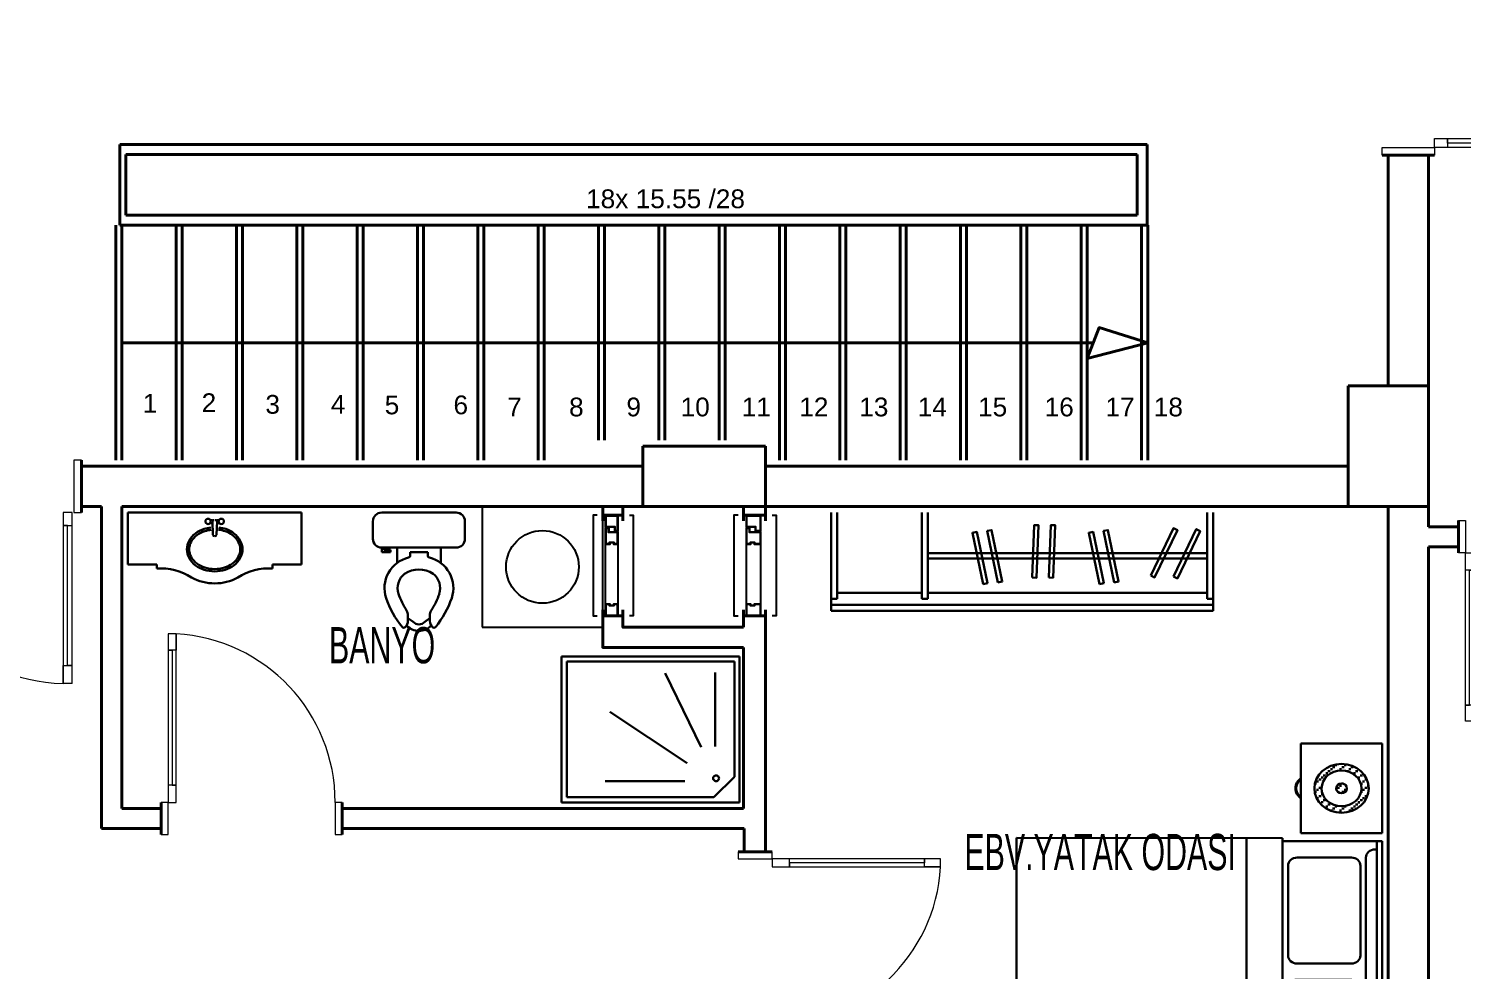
# Model space of a CAD drawing. Header units: millimetres. Extents: x 47 to 2260, y 29 to 1824.
# Drawn here: x 891 to 1604, y 513 to 981 of the extents above; entities that cross this region are included whole.
import ezdxf

# ---------------------------------------------------------------- set-up
doc = ezdxf.new("R2010")
doc.units = ezdxf.units.MM
doc.layers.add('14_ISLAK_MEKAN_TEFRİŞ', color=134, linetype='Continuous')
for name, color, linetype, lineweight in [('duvar_40', 45, 'Continuous', 40), ('PENC_25', 74, 'Continuous', 25), ('TEF', 145, 'Continuous', 30), ('yazı', 253, 'Continuous', 20)]:
    doc.layers.add(name, color=color, linetype=linetype, lineweight=lineweight)
doc.styles.add('ARIAL', font='Arial')
doc.styles.add('Kapı-pencere', font='Arial')

# ---------------------------------------------------------------- blocks, each defined once
blk = doc.blocks.new('6')
at = {"layer": 'duvar_40', "linetype": 'ByBlock'}
for p, q in [((1586.745862, 1018.225115), (1586.745862, 1020.378982)), ((1563.729858, 918.225115), (1589.729876, 918.225115)), ((1563.729858, 918.225115), (1589.729876, 918.225115)), ((1586.729924, 918.225115), (1586.729924, 913.644226))]:
    blk.add_line(p, q, dxfattribs=at)
at = {"layer": 'PENC_25', "lineweight": 20}
for p, q in [((1589.74588, 1018.225115), (1563.729858, 1018.225115)), ((1563.745862, 1014.366695), (1563.745862, 1018.225115)), ((1589.74588, 1014.366695), (1563.745862, 1014.366695)), ((1589.74588, 1018.225115), (1589.74588, 1014.366695)), ((1563.729858, 922.083536), (1589.729876, 922.083536)), ((1563.729858, 918.225115), (1563.729858, 922.083536)), ((1563.729858, 922.083536), (1589.729876, 922.083536)), ((1563.729858, 918.225115), (1563.729858, 922.083536)), ((1589.729876, 922.083536), (1589.729876, 918.225115)), ((1589.729876, 922.083536), (1589.729876, 918.225115)), ((1589.729876, 918.225115), (1563.729858, 918.225115)), ((1589.729876, 918.225115), (1563.729858, 918.225115))]:
    blk.add_line(p, q, dxfattribs=at)
at = {"layer": 'PENC_25', "lineweight": 20, "flags": 128}
for points in [[(1674.644199, 922.083536), (1589.729876, 922.083536), (1589.729876, 926.52798), (1674.644199, 926.52798), (1665.674825, 926.52798), (1665.674825, 922.083536), (1665.674825, 924.305758), (1596.200817, 924.305758), (1596.200817, 926.52798), (1596.200817, 922.083536)], [(1674.644199, 922.083536), (1674.644199, 926.52798)]]:
    blk.add_lwpolyline(points, dxfattribs=at)
at = {"layer": 'PENC_25', "lineweight": 20}
blk.add_arc((1584.156239, 924.014602), 90.522859, 1.591029, 86.480123, dxfattribs=at)
at = {"layer": 'TEF'}
blk.add_line((1586.745862, 1020.378982), (1586.993088, 1019.945845), dxfattribs=at)
blk = doc.blocks.new('8')
at = {"layer": 'duvar_40', "linetype": 'ByBlock'}
for p, q in [((1601.646317, 736.644226), (1601.646317, 720.644226)), ((1691.646317, 736.644226), (1691.646317, 720.644226)), ((1601.646313, 723.644399), (1601.646313, 733.644399)), ((1691.646313, 733.599815), (1691.646313, 723.599815)), ((1691.657835, 733.599059), (1691.646317, 733.599059)), ((1691.646317, 733.599059), (1691.657835, 733.599059))]:
    blk.add_line(p, q, dxfattribs=at)
at = {"layer": 'PENC_25', "lineweight": 20}
for p, q in [((1601.646317, 720.644226), (1601.646317, 736.644277)), ((1601.646317, 736.644226), (1605.118896, 736.644226)), ((1605.118896, 736.644226), (1605.118896, 720.644226)), ((1688.173739, 720.644226), (1688.173739, 736.644226)), ((1688.173739, 736.644226), (1691.646317, 736.644226)), ((1691.646317, 736.644277), (1691.646317, 720.644226)), ((1605.118896, 720.644226), (1601.646317, 720.644226)), ((1691.646317, 720.644226), (1688.173739, 720.644226)), ((1609.118896, 636.920821), (1605.118896, 636.920821))]:
    blk.add_line(p, q, dxfattribs=at)
at = {"layer": 'PENC_25', "lineweight": 20, "flags": 128}
blk.add_lwpolyline([(1605.118896, 636.920821), (1605.118896, 720.644226), (1609.118896, 720.644226), (1609.118896, 636.920821), (1609.118896, 644.993256), (1605.118896, 644.993256), (1607.118896, 644.993256), (1607.118896, 712.082323), (1609.118896, 712.082323), (1605.118896, 712.082323)], dxfattribs=at)
at = {"layer": 'PENC_25', "lineweight": 20}
blk.add_arc((1604.3309, 720.626836), 83.84284, 273.273759, 0.011884, dxfattribs=at)
blk = doc.blocks.new('34')
at = {"layer": 'duvar_40', "linetype": 'ByBlock'}
for p, q in [((956.689176, 593.644111), (956.689176, 583.644111)), ((956.68918, 580.644284), (956.68918, 596.644284)), ((1046.689176, 583.688695), (1046.689176, 593.688695)), ((1046.68918, 580.644284), (1046.68918, 596.644284)), ((1046.700698, 583.689451), (1046.68918, 583.689451)), ((1046.68918, 583.689451), (1046.700698, 583.689451))]:
    blk.add_line(p, q, dxfattribs=at)
at = {"layer": 'PENC_25', "lineweight": 20}
for p, q in [((964.161759, 680.36769), (960.161759, 680.36769)), ((960.161759, 596.644284), (956.68918, 596.644284)), ((956.68918, 596.644284), (956.68918, 580.644233)), ((960.161759, 580.644284), (960.161759, 596.644284)), ((1046.68918, 596.644284), (1043.216602, 596.644284)), ((1043.216602, 596.644284), (1043.216602, 580.644284)), ((1046.68918, 580.644233), (1046.68918, 596.644284)), ((956.68918, 580.644284), (960.161759, 580.644284)), ((1043.216602, 580.644284), (1046.68918, 580.644284))]:
    blk.add_line(p, q, dxfattribs=at)
at = {"layer": 'PENC_25', "lineweight": 20, "flags": 128}
blk.add_lwpolyline([(960.161759, 680.36769), (960.161759, 596.644284), (964.161759, 596.644284), (964.161759, 680.36769), (964.161759, 672.295254), (960.161759, 672.295254), (962.161759, 672.295254), (962.161759, 605.206187), (964.161759, 605.206187), (960.161759, 605.206187)], dxfattribs=at)
at = {"layer": 'PENC_25', "lineweight": 20}
blk.add_arc((959.373763, 596.661675), 83.84284, 359.988116, 86.726241, dxfattribs=at)
blk = doc.blocks.new('35')
at = {"layer": 'duvar_40', "linetype": 'ByBlock'}
for p, q in [((817.111125, 743.644226), (817.111125, 773.644226)), ((817.111125, 763.644226), (817.111125, 763.644226)), ((917.111125, 766.644244), (917.111125, 740.644226)), ((917.111125, 766.644244), (917.111125, 740.644226)), ((817.111125, 743.62824), (814.957259, 743.62824)), ((817.111125, 743.644226), (817.111125, 743.644226))]:
    blk.add_line(p, q, dxfattribs=at)
at = {"layer": 'PENC_25', "lineweight": 20}
for p, q in [((817.111125, 740.628222), (817.111125, 766.644244)), ((820.969546, 766.62824), (817.111125, 766.62824)), ((820.969546, 740.628222), (820.969546, 766.62824)), ((913.252705, 766.644244), (913.252705, 740.644226)), ((917.111125, 766.644244), (913.252705, 766.644244)), ((913.252705, 766.644244), (913.252705, 740.644226)), ((917.111125, 766.644244), (913.252705, 766.644244)), ((917.111125, 740.644226), (917.111125, 766.644244)), ((917.111125, 740.644226), (917.111125, 766.644244)), ((817.111125, 740.628222), (820.969546, 740.628222)), ((913.252705, 740.644226), (917.111125, 740.644226)), ((913.252705, 740.644226), (917.111125, 740.644226))]:
    blk.add_line(p, q, dxfattribs=at)
at = {"layer": 'PENC_25', "lineweight": 20, "flags": 128}
for points in [[(912.394267, 655.713899), (912.394267, 740.628222), (907.949822, 740.628222), (907.949822, 655.713899), (907.949822, 664.683272), (912.394267, 664.683272), (910.172044, 664.683272), (910.172044, 734.157281), (907.949822, 734.157281), (912.394267, 734.157281)], [(912.394267, 655.713899), (907.949822, 655.713899)]]:
    blk.add_lwpolyline(points, dxfattribs=at)
at = {"layer": 'PENC_25', "lineweight": 20}
blk.add_arc((910.4632, 746.201859), 90.522859, 183.519877, 268.408971, dxfattribs=at)
at = {"layer": 'TEF'}
blk.add_line((814.957259, 743.62824), (815.390395, 743.381014), dxfattribs=at)
blk = doc.blocks.new('36')
at = {"layer": 'duvar_40', "linetype": 'ByBlock'}
for p, q in [((1176.46157, 739.374268), (1176.46157, 739.374268)), ((1186.231188, 689.510146), (1186.226424, 689.374268))]:
    blk.add_line(p, q, dxfattribs=at)
at = {"layer": 'duvar_40', "linetype": 'ByBlock', "flags": 128}
for points in [[(1186.19727, 739.374268), (1176.19727, 739.374268)], [(1186.226424, 689.374268), (1176.19727, 689.374268)]]:
    blk.add_lwpolyline(points, dxfattribs=at)
at = {"layer": 'PENC_25'}
for p, q in [((1177.668051, 695.349491), (1177.668051, 724.835269)), ((1183.668055, 724.835269), (1183.668055, 695.349491))]:
    blk.add_line(p, q, dxfattribs=at)
at = {"layer": 'PENC_25', "flags": 128}
for points in [[(1173.45957, 739.374268), (1171.45957, 739.374268), (1171.45957, 689.374268), (1173.45957, 689.374268)], [(1189.45957, 739.374268), (1191.376536, 739.374268), (1191.376536, 689.374268), (1189.45957, 689.374268)]]:
    blk.add_lwpolyline(points, dxfattribs=at)
for points in [[(1177.668051, 739.374268), (1183.668055, 739.374268)], [(1183.668055, 739.374268), (1183.668055, 731.349485), (1182.168053, 731.349485), (1182.168053, 733.349486), (1177.668051, 733.349486), (1177.668051, 739.374268), (1180.668053, 739.374268)], [(1183.468055, 738.949488), (1183.468055, 731.549485), (1182.368053, 731.549485), (1182.368053, 733.549486), (1177.868051, 733.549486), (1177.868051, 738.949488), (1179.468053, 738.949488), (1181.868053, 738.949488)], [(1177.668051, 724.835269), (1177.668051, 733.049486), (1179.168053, 733.049486), (1179.168053, 731.049485), (1183.668055, 731.049485), (1183.668055, 724.835269), (1181.668053, 724.835269), (1181.668053, 725.535269), (1179.668053, 725.535269), (1179.668053, 724.835269)], [(1177.868051, 725.035269), (1177.868051, 732.849486), (1178.968053, 732.849486), (1178.968053, 730.849485), (1183.468055, 730.849485), (1183.468055, 725.035269), (1181.868053, 725.035269), (1181.868053, 725.735269), (1179.468053, 725.735269), (1179.468053, 725.035269)], [(1183.668055, 695.349491), (1183.668055, 689.374268), (1177.668051, 689.374268), (1177.668051, 695.349491), (1179.668053, 695.349491), (1179.668053, 694.649491), (1181.668053, 694.649491), (1181.668053, 695.349491)], [(1183.468055, 695.149491), (1183.468055, 689.549488), (1177.868051, 689.549488), (1177.868051, 695.149491), (1179.468053, 695.149491), (1179.468053, 694.449491), (1181.868053, 694.449491), (1181.868053, 695.149491)], [(1177.668051, 689.374268), (1183.668055, 689.374268), (1183.668055, 689.374268)]]:
    blk.add_lwpolyline(points, close=True, dxfattribs=at)
blk = doc.blocks.new('37')
at = {"layer": 'duvar_40', "linetype": 'ByBlock'}
for p, q in [((1246.46157, 739.374268), (1246.46157, 739.374268)), ((1257.211664, 689.510146), (1257.206901, 689.374268))]:
    blk.add_line(p, q, dxfattribs=at)
at = {"layer": 'duvar_40', "linetype": 'ByBlock', "flags": 128}
for points in [[(1257.177746, 739.374268), (1246.19727, 739.374268)], [(1257.206901, 689.374268), (1246.19727, 689.374268)]]:
    blk.add_lwpolyline(points, dxfattribs=at)
at = {"layer": 'PENC_25'}
for p, q in [((1247.668051, 695.349491), (1247.668051, 724.835269)), ((1254.648531, 724.835269), (1254.648531, 695.349491))]:
    blk.add_line(p, q, dxfattribs=at)
at = {"layer": 'PENC_25', "flags": 128}
for points in [[(1243.45957, 739.374268), (1241.45957, 739.374268), (1241.45957, 689.374268), (1243.45957, 689.374268)], [(1260.440046, 739.374268), (1262.357013, 739.374268), (1262.357013, 689.374268), (1260.440046, 689.374268)]]:
    blk.add_lwpolyline(points, dxfattribs=at)
for points in [[(1247.668051, 739.374268), (1254.648531, 739.374268)], [(1254.648531, 739.374268), (1254.648531, 731.349485), (1252.168053, 731.349485), (1252.168053, 733.349486), (1247.668051, 733.349486), (1247.668051, 739.374268), (1250.668053, 739.374268)], [(1254.448531, 738.949488), (1254.448531, 731.549485), (1252.368053, 731.549485), (1252.368053, 733.549486), (1247.868051, 733.549486), (1247.868051, 738.949488), (1249.468053, 738.949488), (1251.868053, 738.949488)], [(1247.668051, 724.835269), (1247.668051, 733.049486), (1249.168053, 733.049486), (1249.168053, 731.049485), (1254.648531, 731.049485), (1254.648531, 724.835269), (1251.668053, 724.835269), (1251.668053, 725.535269), (1249.668053, 725.535269), (1249.668053, 724.835269)], [(1247.868051, 725.035269), (1247.868051, 732.849486), (1248.968053, 732.849486), (1248.968053, 730.849485), (1254.448531, 730.849485), (1254.448531, 725.035269), (1251.868053, 725.035269), (1251.868053, 725.735269), (1249.468053, 725.735269), (1249.468053, 725.035269)], [(1254.648531, 695.349491), (1254.648531, 689.374268), (1247.668051, 689.374268), (1247.668051, 695.349491), (1249.668053, 695.349491), (1249.668053, 694.649491), (1251.668053, 694.649491), (1251.668053, 695.349491)], [(1254.448531, 695.149491), (1254.448531, 689.549488), (1247.868051, 689.549488), (1247.868051, 695.149491), (1249.468053, 695.149491), (1249.468053, 694.449491), (1251.868053, 694.449491), (1251.868053, 695.149491)], [(1247.668051, 689.374268), (1254.648531, 689.374268), (1254.648531, 689.374268)]]:
    blk.add_lwpolyline(points, close=True, dxfattribs=at)
blk = doc.blocks.new('38')
at = {"layer": 'duvar_40', "linetype": 'ByBlock'}
for p, q in [((1243.460744, 572.067023), (1260.44122, 572.067023)), ((1257.441048, 572.067028), (1246.460571, 572.067028)), ((1243.460744, 482.067023), (1260.44122, 482.067023)), ((1246.505155, 482.067028), (1257.485632, 482.067028)), ((1246.505911, 482.055505), (1246.505911, 482.067023)), ((1246.505911, 482.067023), (1246.505911, 482.055505))]:
    blk.add_line(p, q, dxfattribs=at)
at = {"layer": 'PENC_25', "lineweight": 20}
for p, q in [((1260.44122, 572.067023), (1243.460693, 572.067023)), ((1243.460744, 572.067023), (1243.460744, 568.594445)), ((1260.44122, 568.594445), (1260.44122, 572.067023)), ((1243.460744, 568.594445), (1260.44122, 568.594445)), ((1344.184149, 564.594445), (1344.184149, 568.594445)), ((1260.44122, 485.539602), (1243.460744, 485.539602)), ((1243.460744, 485.539602), (1243.460744, 482.067023)), ((1260.44122, 482.067023), (1260.44122, 485.539602)), ((1243.460693, 482.067023), (1260.44122, 482.067023))]:
    blk.add_line(p, q, dxfattribs=at)
at = {"layer": 'PENC_25', "lineweight": 20, "flags": 128}
blk.add_lwpolyline([(1344.184149, 568.594445), (1260.44122, 568.594445), (1260.44122, 564.594445), (1344.184149, 564.594445), (1336.111714, 564.594445), (1336.111714, 568.594445), (1336.111714, 566.594445), (1269.003123, 566.594445), (1269.003123, 564.594445), (1269.003123, 568.594445)], dxfattribs=at)
at = {"layer": 'PENC_25', "lineweight": 20}
blk.add_arc((1260.461276, 569.400291), 83.860692, 269.986297, 356.714722, dxfattribs=at)
blk = doc.blocks.new('cc7')
at = {"layer": '14_ISLAK_MEKAN_TEFRİŞ'}
for p, q in [((709.543838, -368.612928), (649.543838, -368.612928)), ((649.543838, -368.612928), (649.543838, -428.612928)), ((709.543838, -428.612928), (709.543838, -368.612928)), ((649.543838, -428.612928), (709.543838, -428.612928))]:
    blk.add_line(p, q, dxfattribs=at)
blk.add_circle((679.543838, -398.612928), 18.080866, dxfattribs=at)
blk = doc.blocks.new('EWG')
at = {"layer": 'TEF'}
for p, q in [((345150.967991, -115558.588575), (345239.400884, -115558.588575)), ((345150.967991, -115631.108883), (345150.967991, -115558.588575)), ((345236.848904, -115561.140554), (345153.519971, -115561.140554)), ((345153.519971, -115628.556904), (345153.519971, -115561.140554)), ((345236.848904, -115618.348985), (345236.848904, -115561.140554)), ((345239.400884, -115631.108883), (345239.400884, -115558.588575)), ((345220.26764, -115603.693209), (345202.374885, -115566.981238)), ((345227.24692, -115603.386867), (345227.24692, -115566.64907)), ((345213.326266, -115611.711432), (345174.892163, -115586.131621)), ((345226.640985, -115628.556904), (345236.848904, -115618.348985)), ((345212.132123, -115620.557703), (345172.5292, -115620.595262)), ((345153.519971, -115628.556904), (345226.640985, -115628.556904))]:
    blk.add_line(p, q, dxfattribs=at)
at = {"layer": 'TEF', "linetype": 'ByBlock', "flags": 128}
blk.add_lwpolyline([(345239.400884, -115631.108883), (345150.967991, -115631.108883)], dxfattribs=at)
at = {"layer": 'TEF'}
for start_param, end_param in [(5.4977871438, 8.6393797974), (2.3561944902, 5.4977871438)]:
    blk.add_ellipse((345227.749495, -115619.130867), major_axis=(1.015044, 1.015044), ratio=1, start_param=start_param, end_param=end_param, dxfattribs=at)
blk = doc.blocks.new('çkjngnşdglklşdf')
at = {"layer": 'TEF'}
for p, q in [((58786.602195, 10215.567112), (58786.602195, 10193.34489)), ((58786.602195, 10215.567112), (58826.602195, 10215.567112)), ((58826.602195, 10215.567112), (58826.602195, 10082.233779)), ((58783.581508, 10193.34489), (58786.602195, 10193.34489)), ((58783.581508, 10193.34489), (58786.602195, 10193.34489)), ((58818.271886, 10150.864855), (58818.271886, 10152.107326)), ((58818.271886, 10150.864855), (58818.271886, 10152.107326)), ((58820.479696, 10150.598611), (58820.479696, 10151.92983)), ((58820.479696, 10150.598611), (58820.479696, 10151.92983)), ((58809.266347, 10150.332367), (58819.836119, 10150.687359)), ((58809.266347, 10150.332367), (58819.836119, 10150.687359)), ((58809.266347, 10147.468523), (58819.836119, 10147.113532)), ((58809.266347, 10147.468523), (58819.836119, 10147.113532)), ((58818.271886, 10146.936036), (58818.271886, 10145.693565)), ((58818.271886, 10146.936036), (58818.271886, 10145.693565)), ((58820.479696, 10147.20228), (58820.479696, 10145.871061)), ((58820.479696, 10147.20228), (58820.479696, 10145.871061)), ((58786.602195, 10104.456001), (58783.581508, 10104.456001)), ((58786.602195, 10104.456001), (58783.581508, 10104.456001)), ((58786.602195, 10104.456001), (58786.602195, 10082.233779)), ((58786.602195, 10082.233779), (58826.602195, 10082.233779))]:
    blk.add_line(p, q, dxfattribs=at)
at = {"layer": 'TEF', "flags": 128}
for points in [[(58814.954942, 10151.809831, 0.04853), (58813.887345, 10156.964525, 0.085783), (58810.494739, 10163.604566, 0.10607), (58804.833408, 10168.52947, 0.126822), (58798.222205, 10170.233779, 0.126822), (58791.611001, 10168.52947, 0.10607), (58785.94967, 10163.604566, 0.085783), (58782.557064, 10156.964525, 0.075445), (58781.333316, 10148.900445, 0.075445), (58782.557064, 10140.836366, 0.085783), (58785.94967, 10134.196325, 0.10607), (58791.611001, 10129.271421, 0.126822), (58798.222205, 10127.567112, 0.126822), (58804.833408, 10129.271421, 0.105479), (58810.469612, 10134.162903, 0.091386), (58813.881148, 10140.31928, 0.05171), (58814.9877, 10145.81623, 0.05171)], [(58814.954942, 10151.809831, 0.04853), (58813.887345, 10156.964525, 0.085783), (58810.494739, 10163.604566, 0.10607), (58804.833408, 10168.52947, 0.126822), (58798.222205, 10170.233779, 0.126822), (58791.611001, 10168.52947, 0.10607), (58785.94967, 10163.604566, 0.085783), (58782.557064, 10156.964525, 0.075445), (58781.333316, 10148.900445, 0.075445), (58782.557064, 10140.836366, 0.085783), (58785.94967, 10134.196325, 0.10607), (58791.611001, 10129.271421, 0.126822), (58798.222205, 10127.567112, 0.126822), (58804.833408, 10129.271421, 0.105479), (58810.469612, 10134.162903, 0.091386), (58813.881148, 10140.31928, 0.05171), (58814.9877, 10145.81623, 0.05171)], [(58813.187377, 10151.619546, 0.04853), (58812.189605, 10156.437105, 0.085783), (58809.072517, 10162.537899, 0.10607), (58803.973935, 10166.973257, 0.126822), (58798.222205, 10168.456001, 0.126822), (58792.470474, 10166.973257, 0.10607), (58787.371892, 10162.537899, 0.085783), (58784.254804, 10156.437105, 0.075445), (58783.111094, 10148.900445, 0.075445), (58784.254804, 10141.363786, 0.085783), (58787.371892, 10135.262991, 0.10607), (58792.470474, 10130.827634, 0.126822), (58798.222205, 10129.34489, 0.126822), (58803.973935, 10130.827634, 0.10607), (58809.072517, 10135.262991, 0.091652), (58812.189605, 10140.866621, 0.051517), (58813.217993, 10145.985433, 0.046971)], [(58813.187377, 10151.619546, 0.04853), (58812.189605, 10156.437105, 0.085783), (58809.072517, 10162.537899, 0.10607), (58803.973935, 10166.973257, 0.126822), (58798.222205, 10168.456001, 0.126822), (58792.470474, 10166.973257, 0.10607), (58787.371892, 10162.537899, 0.085783), (58784.254804, 10156.437105, 0.075445), (58783.111094, 10148.900445, 0.075445), (58784.254804, 10141.363786, 0.085783), (58787.371892, 10135.262991, 0.10607), (58792.470474, 10130.827634, 0.126822), (58798.222205, 10129.34489, 0.126822), (58803.973935, 10130.827634, 0.10607), (58809.072517, 10135.262991, 0.091652), (58812.189605, 10140.866621, 0.051517), (58813.217993, 10145.985433, 0.046971)]]:
    blk.add_lwpolyline(points, format="xyb", dxfattribs=at)
at = {"layer": 'TEF'}
for centre in [(58819.621103, 10153.971032), (58819.621103, 10153.971032), (58819.621103, 10143.829859), (58819.621103, 10143.829859)]:
    blk.add_circle(centre, 2.041202, dxfattribs=at)
for centre, radius, start, end in [((58739.196745, 10190.821615), 44.45643, 327.106454, 3.253764), ((58739.196745, 10190.821615), 44.45643, 327.106454, 3.253764), ((58810.327136, 10148.783486), 38.245793, 152.102729, 179.824784), ((58810.327136, 10149.017404), 38.245793, 180.175216, 207.897271), ((58809.808095, 10149.006886), 1.431919, 112.230732, 182.424419), ((58809.808095, 10149.006886), 1.431919, 112.230732, 182.424419), ((58809.808095, 10148.794005), 1.431919, 177.575581, 247.769268), ((58809.808095, 10148.794005), 1.431919, 177.575581, 247.769268), ((58819.294371, 10149.361878), 1.431919, 357.575581, 67.769268), ((58819.294371, 10149.361878), 1.431919, 357.575581, 67.769268), ((58819.294371, 10148.439013), 1.431919, 292.230732, 2.424419), ((58819.294371, 10148.439013), 1.431919, 292.230732, 2.424419), ((58739.196745, 10106.979275), 44.45643, 356.746236, 32.893546)]:
    blk.add_arc(centre, radius, start, end, dxfattribs=at)
blk = doc.blocks.new('ö_nklnlşfdndfnşnklm')
at = {"layer": 'TEF'}
for p, q in [((55887.708381, 10361.082379), (55841.99727, 10361.082379)), ((55836.619492, 10355.704601), (55836.619492, 10344.949046)), ((55893.086159, 10344.949046), (55893.086159, 10355.704601)), ((55841.99727, 10339.571268), (55887.708381, 10339.571268)), ((55851.408381, 10330.160157), (55851.408381, 10339.571268)), ((55878.29727, 10330.160157), (55878.29727, 10339.571268)), ((55886.363937, 10338.226823), (55886.363937, 10339.571268)), ((55887.708381, 10339.571268), (55887.708381, 10336.882379)), ((55859.475048, 10336.882379), (55859.475048, 10334.8249)), ((55870.230603, 10336.882379), (55859.475048, 10336.882379)), ((55870.230603, 10334.8249), (55870.230603, 10336.882379)), ((55882.330603, 10336.882379), (55882.330603, 10338.226823)), ((55882.330603, 10338.226823), (55886.363937, 10338.226823)), ((55887.708381, 10336.882379), (55882.330603, 10336.882379)), ((55858.130603, 10298.077512), (55858.130603, 10294.591908)), ((55861.283094, 10294.045599), (55858.130603, 10296.382189)), ((55868.422557, 10294.045599), (55871.575048, 10296.382189)), ((55871.575048, 10298.077512), (55871.575048, 10294.692432))]:
    blk.add_line(p, q, dxfattribs=at)
for centre, radius, start, end in [((55841.99727, 10355.704601), 5.377778, 90, 180), ((55887.708381, 10355.704601), 5.377778, 0, 90), ((55841.99727, 10344.949046), 5.377778, 180, 270), ((55887.708381, 10344.949046), 5.377778, 270, 0), ((55863.105048, 10314.699046), 19.387056, 103.883364, 198.183653), ((55858.130603, 10334.8249), 1.344444, 283.883364, 0), ((55871.575048, 10334.8249), 1.344444, 180, 256.116636), ((55866.600603, 10314.699046), 19.387056, 341.816347, 76.116636), ((55863.105048, 10314.699046), 11.320389, 127.108298, 198.183653), ((55864.852826, 10309.675938), 16.450886, 57.797266, 122.202734), ((55866.600603, 10314.699046), 11.320389, 341.816347, 52.891702), ((55901.825048, 10328.815712), 60.593291, 199.440035, 218.734582), ((55901.825048, 10328.815712), 52.526624, 199.440035, 212.062492), ((55827.880603, 10328.815712), 52.526624, 327.937508, 340.559965), ((55827.880603, 10328.815712), 60.593291, 321.334991, 340.559965), ((55852.752826, 10294.591908), 5.377778, 315.060102, 0), ((55852.752826, 10298.077512), 5.377778, 0, 32.062492), ((55876.952826, 10298.077512), 5.377778, 147.937508, 180), ((55876.952826, 10294.692432), 5.377778, 180, 225.837529), ((55855.607813, 10291.742904), 1.344444, 218.734582, 315.060102), ((55864.852826, 10298.789786), 10.307407, 223.602819, 316.397181), ((55864.852826, 10297.445341), 4.929629, 223.602819, 316.397181), ((55874.142821, 10291.799051), 1.344444, 225.837529, 321.334991)]:
    blk.add_arc(centre, radius, start, end, dxfattribs=at)
blk = doc.blocks.new('FGFGF')
at = {"layer": 'TEF'}
h = blk.add_hatch(dxfattribs=at)
h.set_pattern_fill('CROSS', color=256, scale=0.4, angle=180, style=0, pattern_type=2)
h.set_pattern_definition([(90.030685, (441.3744, 11359.7425), (2.53877536, 2.28735998), [1.143, -3.429]), (0.030685, (442.0097, 11359.1713), (2.5412239, -2.28463937), [1.27, -3.81])])
h.paths.add_polyline_path([(-756.25, -12122.83), (-756.42, -12120.83), (-756.91, -12118.88), (-757.72, -12117.02), (-758.81, -12115.3), (-760.17, -12113.74), (-761.77, -12112.38), (-763.57, -12111.25), (-765.54, -12110.36), (-767.64, -12109.74), (-769.82, -12109.4), (-772.05, -12109.36), (-774.28, -12109.62), (-776.44, -12110.17), (-778.5, -12111.02), (-780.39, -12112.13), (-782.08, -12113.5), (-783.52, -12115.07), (-784.68, -12116.82), (-785.53, -12118.71), (-786.06, -12120.67), (-786.25, -12122.68), (-786.11, -12124.69), (-785.65, -12126.64), (-784.87, -12128.51), (-783.8, -12130.24), (-782.46, -12131.82), (-780.88, -12133.19), (-779.09, -12134.35), (-777.14, -12135.26), (-775.05, -12135.9), (-772.86, -12136.26), (-770.64, -12136.33), (-768.41, -12136.09), (-766.24, -12135.56), (-764.17, -12134.74), (-762.26, -12133.64), (-760.55, -12132.3), (-759.09, -12130.74), (-757.91, -12129), (-757.03, -12127.13), (-756.48, -12125.16), (-756.26, -12123.16)])
h.paths.add_polyline_path([(-760.25, -12122.83), (-760.38, -12121.37), (-760.74, -12119.94), (-761.33, -12118.57), (-762.13, -12117.31), (-763.13, -12116.17), (-764.3, -12115.17), (-765.62, -12114.34), (-767.06, -12113.69), (-768.6, -12113.23), (-770.21, -12112.98), (-771.84, -12112.95), (-773.47, -12113.14), (-775.06, -12113.55), (-776.57, -12114.17), (-777.96, -12114.99), (-779.2, -12115.99), (-780.25, -12117.14), (-781.1, -12118.43), (-781.73, -12119.81), (-782.11, -12121.25), (-782.25, -12122.72), (-782.15, -12124.19), (-781.81, -12125.63), (-781.24, -12127), (-780.45, -12128.27), (-779.47, -12129.42), (-778.31, -12130.43), (-777, -12131.28), (-775.57, -12131.95), (-774.03, -12132.42), (-772.44, -12132.68), (-770.8, -12132.73), (-769.17, -12132.56), (-767.58, -12132.17), (-766.06, -12131.57), (-764.66, -12130.76), (-763.41, -12129.78), (-762.33, -12128.63), (-761.47, -12127.36), (-760.82, -12125.98), (-760.42, -12124.54), (-760.26, -12123.07)])
h.paths.add_polyline_path([(-768.25, -12122.84), (-768.29, -12122.44), (-768.39, -12122.05), (-768.55, -12121.68), (-768.77, -12121.33), (-769.04, -12121.02), (-769.36, -12120.75), (-769.72, -12120.52), (-770.11, -12120.34), (-770.53, -12120.22), (-770.97, -12120.15), (-771.41, -12120.14), (-771.86, -12120.19), (-772.29, -12120.31), (-772.7, -12120.47), (-773.08, -12120.7), (-773.42, -12120.97), (-773.71, -12121.29), (-773.94, -12121.64), (-774.11, -12122.01), (-774.22, -12122.41), (-774.25, -12122.81), (-774.23, -12123.21), (-774.13, -12123.6), (-773.98, -12123.97), (-773.76, -12124.32), (-773.5, -12124.63), (-773.18, -12124.91), (-772.82, -12125.14), (-772.43, -12125.32), (-772.01, -12125.45), (-771.58, -12125.52), (-771.13, -12125.54), (-770.69, -12125.49), (-770.25, -12125.38), (-769.84, -12125.22), (-769.46, -12125), (-769.11, -12124.73), (-768.82, -12124.42), (-768.59, -12124.07), (-768.41, -12123.7), (-768.3, -12123.3), (-768.26, -12122.9)])
h.paths.add_polyline_path([(-756.36, -11920.33), (-756.53, -11918.33), (-757.02, -11916.38), (-757.82, -11914.52), (-758.92, -11912.8), (-760.28, -11911.24), (-761.88, -11909.88), (-763.68, -11908.75), (-765.65, -11907.86), (-767.75, -11907.24), (-769.93, -11906.9), (-772.16, -11906.86), (-774.38, -11907.12), (-776.55, -11907.67), (-778.61, -11908.52), (-780.5, -11909.63), (-782.19, -11911), (-783.63, -11912.57), (-784.79, -11914.32), (-785.64, -11916.21), (-786.17, -11918.17), (-786.36, -11920.18), (-786.22, -11922.19), (-785.76, -11924.14), (-784.98, -11926.01), (-783.91, -11927.74), (-782.57, -11929.32), (-780.99, -11930.69), (-779.2, -11931.85), (-777.24, -11932.76), (-775.15, -11933.4), (-772.97, -11933.76), (-770.75, -11933.83), (-768.52, -11933.59), (-766.35, -11933.06), (-764.28, -11932.24), (-762.37, -11931.14), (-760.66, -11929.8), (-759.2, -11928.24), (-758.02, -11926.5), (-757.14, -11924.63), (-756.59, -11922.66), (-756.37, -11920.66)])
h.paths.add_polyline_path([(-760.36, -11920.33), (-760.49, -11918.87), (-760.85, -11917.44), (-761.43, -11916.07), (-762.24, -11914.81), (-763.23, -11913.67), (-764.41, -11912.67), (-765.73, -11911.84), (-767.17, -11911.19), (-768.71, -11910.73), (-770.31, -11910.48), (-771.95, -11910.45), (-773.58, -11910.64), (-775.17, -11911.05), (-776.67, -11911.67), (-778.07, -11912.49), (-779.3, -11913.49), (-780.36, -11914.64), (-781.21, -11915.93), (-781.83, -11917.31), (-782.22, -11918.75), (-782.36, -11920.23), (-782.26, -11921.69), (-781.92, -11923.13), (-781.35, -11924.5), (-780.56, -11925.77), (-779.58, -11926.92), (-778.42, -11927.93), (-777.11, -11928.78), (-775.68, -11929.45), (-774.14, -11929.92), (-772.54, -11930.18), (-770.91, -11930.23), (-769.28, -11930.06), (-767.69, -11929.67), (-766.17, -11929.07), (-764.77, -11928.26), (-763.52, -11927.28), (-762.44, -11926.13), (-761.58, -11924.86), (-760.93, -11923.48), (-760.53, -11922.04), (-760.37, -11920.57)])
h.paths.add_polyline_path([(-768.36, -11920.34), (-768.4, -11919.94), (-768.49, -11919.55), (-768.66, -11919.18), (-768.87, -11918.83), (-769.15, -11918.52), (-769.47, -11918.25), (-769.83, -11918.02), (-770.22, -11917.84), (-770.64, -11917.72), (-771.08, -11917.65), (-771.52, -11917.64), (-771.97, -11917.69), (-772.4, -11917.81), (-772.81, -11917.97), (-773.19, -11918.2), (-773.53, -11918.47), (-773.82, -11918.79), (-774.05, -11919.14), (-774.22, -11919.51), (-774.32, -11919.91), (-774.36, -11920.31), (-774.33, -11920.71), (-774.24, -11921.1), (-774.09, -11921.47), (-773.87, -11921.82), (-773.6, -11922.13), (-773.29, -11922.41), (-772.93, -11922.64), (-772.54, -11922.82), (-772.12, -11922.95), (-771.68, -11923.02), (-771.24, -11923.04), (-770.79, -11922.99), (-770.36, -11922.88), (-769.95, -11922.72), (-769.56, -11922.5), (-769.22, -11922.23), (-768.93, -11921.92), (-768.69, -11921.57), (-768.52, -11921.2), (-768.41, -11920.8), (-768.36, -11920.4)])
for p, q in [((-793.88, -11895.6), (-748.88, -11895.58)), ((-793.85, -11945.1), (-793.88, -11895.6)), ((-748.88, -11895.58), (-748.85, -11945.08)), ((-748.85, -11945.08), (-793.85, -11945.1)), ((-591.85, -11947.69), (-738.85, -11947.77)), ((-738.85, -11947.77), (-738.79, -12048.54)), ((-718.85, -11947.76), (-718.79, -12048.53)), ((-591.77, -12095.29), (-591.85, -11947.69)), ((-738.85, -11949.57), (-793.85, -11949.6)), ((-793.85, -11949.6), (-793.77, -12093.6)), ((-790.85, -11949.6), (-790.77, -12093.6)), ((-790.84, -11954.1), (-789.84, -11954.1)), ((-784.84, -11958.6), (-784.77, -12084.6)), ((-781.81, -12012.59), (-781.84, -11963.09)), ((-776.84, -11958.59), (-746.84, -11958.58)), ((-741.84, -11963.07), (-741.81, -12012.57)), ((-746.81, -12017.08), (-776.81, -12017.09)), ((-746.81, -12026.08), (-776.81, -12026.09)), ((-781.8, -12030.59), (-781.78, -12080.09)), ((-741.78, -12080.07), (-741.8, -12030.57)), ((-738.79, -12048.54), (-692.15, -12048.51)), ((-738.79, -12048.54), (-692.13, -12095.35)), ((-692.13, -12095.35), (-692.15, -12048.51)), ((-789.77, -12089.1), (-790.77, -12089.1)), ((-776.77, -12084.59), (-746.77, -12084.58)), ((-793.77, -12093.6), (-693.92, -12093.55)), ((-748.77, -12098.08), (-793.77, -12098.1)), ((-793.77, -12098.1), (-793.74, -12147.6)), ((-748.74, -12147.58), (-748.77, -12098.08)), ((-692.13, -12095.35), (-591.77, -12095.29)), ((-793.74, -12147.6), (-748.74, -12147.58))]:
    blk.add_line(p, q, dxfattribs=at)
for centre, major_axis in [((-771.36, -11920.34), (15, 0.01)), ((-771.36, -11920.34), (11, 0.01)), ((-771.36, -11920.34), (3, 0)), ((-771.25, -12122.84), (15, 0.01)), ((-771.25, -12122.84), (11, 0.01)), ((-771.25, -12122.84), (3, 0))]:
    blk.add_ellipse(centre, major_axis=major_axis, ratio=0.9, dxfattribs=at)
for centre, major_axis, start_param, end_param in [((-753.36, -11920.33), (7.5, 0), 5.306139, 7.260232), ((-753.36, -11920.33), (7, 0), 5.359292, 7.207079), ((-789.84, -11958.6), (5, 0), 6.283185, 7.853982), ((-776.84, -11963.09), (5, 0), 1.570796, 3.141593), ((-746.84, -11963.08), (5, 0), 6.283185, 7.853982), ((-776.81, -12012.59), (5, 0), 3.141593, 4.712389), ((-746.81, -12012.58), (5, 0), 4.712389, 6.283185), ((-776.8, -12030.59), (5, 0), 1.570796, 3.141593), ((-746.8, -12030.58), (5, 0), 6.283185, 7.853982), ((-776.78, -12080.09), (5, 0), 3.141593, 4.712389), ((-746.78, -12080.08), (5, 0), 4.712389, 6.283185), ((-789.77, -12084.6), (5, 0), 4.712389, 6.283185), ((-753.25, -12122.83), (7.5, 0), 5.306139, 7.260232), ((-753.25, -12122.83), (7, 0), 5.359292, 7.207079)]:
    blk.add_ellipse(centre, major_axis=major_axis, ratio=0.9, start_param=start_param, end_param=end_param, dxfattribs=at)
blk = doc.blocks.new('jjbkjbkbbkddf')
at = {"layer": 'TEF'}
for p, q in [((58234.979954, 10063.019603), (58234.979954, 10128.019603)), ((58487.779174, 10128.019603), (58234.979954, 10128.019603)), ((58487.779174, 10124.019603), (58234.979954, 10124.019603)), ((58487.779174, 10063.019603), (58487.779174, 10128.019603)), ((58238.979954, 10120.019603), (58234.979954, 10120.019603)), ((58238.979954, 10063.019603), (58238.979954, 10120.019603)), ((58423.675876, 10116.019603), (58238.979954, 10116.019603)), ((58423.675876, 10063.019603), (58423.675876, 10120.019603)), ((58427.675876, 10120.019603), (58423.675876, 10120.019603)), ((58427.675876, 10063.019603), (58427.675876, 10120.019603)), ((58459.198832, 10116.019603), (58427.675876, 10116.019603)), ((58483.779174, 10116.019603), (58427.675876, 10116.019603)), ((58483.779174, 10063.019603), (58483.779174, 10120.019603)), ((58483.779174, 10120.019603), (58487.779174, 10120.019603)), ((58423.675876, 10093.441289), (58238.979954, 10093.441289)), ((58423.675876, 10089.967696), (58238.979954, 10089.967696))]:
    blk.add_line(p, q, dxfattribs=at)
at = {"layer": 'TEF', "flags": 128}
for points in [[(58261.208007, 10105.268644), (58246.145239, 10073.968589), (58243.535585, 10075.224453), (58258.598353, 10106.524508), (58261.208007, 10105.268644)], [(58276.267826, 10104.68971), (58261.205058, 10073.389655), (58258.595404, 10074.645519), (58273.658172, 10105.945574), (58276.267826, 10104.68971)], [(58300.349988, 10109.210991), (58307.41653, 10075.201516), (58304.580977, 10074.61234), (58297.514435, 10108.621815), (58300.349988, 10109.210991)], [(58310.196794, 10110.36886), (58317.263337, 10076.359385), (58314.427784, 10075.770209), (58307.361241, 10109.779684), (58310.196794, 10110.36886)], [(58343.700906, 10105.99752), (58342.31206, 10071.28943), (58339.41826, 10071.405226), (58340.807105, 10106.113316), (58343.700906, 10105.99752)], [(58354.722955, 10105.99752), (58353.334109, 10071.28943), (58350.440309, 10071.405226), (58351.829155, 10106.113316), (58354.722955, 10105.99752)], [(58377.344194, 10109.210991), (58384.410736, 10075.201516), (58381.575183, 10074.61234), (58374.508641, 10108.621815), (58377.344194, 10109.210991)], [(58387.191, 10110.36886), (58394.257543, 10076.359385), (58391.42199, 10075.770209), (58384.355447, 10109.779684), (58387.191, 10110.36886)]]:
    blk.add_lwpolyline(points, dxfattribs=at)

msp = doc.modelspace()

# ---------------------------------------------------------------- linework, layer by layer
at = {"layer": 'duvar_40', "linetype": 'ByBlock'}
for p, q in [((936.099182, 923.514637), (936.099177, 883.514637)), ((936.099182, 923.514637), (1446.821958, 923.514531)), ((1446.821958, 923.514531), (1446.821953, 883.514531)), ((939.099181, 918.514636), (939.099178, 888.514636)), ((939.099181, 918.514636), (1441.821957, 918.514532)), ((1441.821957, 918.514532), (1441.821954, 888.514532)), ((1566.729924, 918.225115), (1566.729924, 803.644137)), ((1586.729924, 918.225115), (1586.729924, 733.644226)), ((939.099178, 888.514636), (1441.821954, 888.514532)), ((934.111096, 766.644226), (934.111096, 883.514636)), ((936.099177, 883.514637), (1446.821953, 883.514531)), ((937.111096, 766.644226), (937.111096, 883.514636)), ((964.111096, 766.644226), (964.111096, 883.514636)), ((967.111096, 766.644226), (967.111096, 883.514636)), ((994.111096, 766.644226), (994.111096, 883.514636)), ((997.111096, 766.644226), (997.111096, 883.514636)), ((1024.111096, 766.644226), (1024.111096, 883.514636)), ((1027.111096, 766.644226), (1027.111096, 883.514636)), ((1054.111096, 766.644226), (1054.111096, 883.514636)), ((1057.111096, 766.644226), (1057.111096, 883.514636)), ((1084.111096, 766.644226), (1084.111096, 883.514636)), ((1087.111096, 766.644226), (1087.111096, 883.514636)), ((1114.111096, 766.644226), (1114.111096, 883.514636)), ((1117.111096, 766.644226), (1117.111096, 883.514636)), ((1144.111096, 766.644226), (1144.111096, 883.514636)), ((1147.111096, 766.644226), (1147.111096, 883.514636)), ((1174.111096, 776.644226), (1174.111096, 883.514636)), ((1177.111096, 776.644226), (1177.111096, 883.514636)), ((1204.111096, 776.644226), (1204.111096, 883.514636)), ((1207.111096, 776.644226), (1207.111096, 883.514636)), ((1234.111096, 776.644226), (1234.111096, 883.514636)), ((1237.111096, 776.644226), (1237.111096, 883.514636)), ((1264.111096, 766.644226), (1264.111096, 883.514636)), ((1267.111096, 766.644226), (1267.111096, 883.514636)), ((1294.111096, 766.644226), (1294.111096, 883.514636)), ((1297.111096, 766.644226), (1297.111096, 883.514636)), ((1324.111096, 766.644226), (1324.111096, 883.514636)), ((1327.111096, 766.644226), (1327.111096, 883.514636)), ((1354.111096, 766.644226), (1354.111096, 883.514636)), ((1357.111096, 766.644226), (1357.111096, 883.514636)), ((1384.111096, 766.644226), (1384.111096, 883.514636)), ((1387.111096, 766.644226), (1387.111096, 883.514636)), ((1414.111096, 766.644226), (1414.111096, 883.514636)), ((1417.111096, 766.644226), (1417.111096, 883.514636)), ((1444.111096, 766.644226), (1444.111096, 883.514636)), ((1447.111096, 766.644226), (1447.111096, 883.514636)), ((1586.729924, 803.644137), (1546.826651, 803.644137)), ((1546.826651, 803.644137), (1546.826651, 743.644226)), ((1586.729924, 743.644226), (1586.729924, 803.644137)), ((1257.206901, 773.644226), (1196.226424, 773.644226)), ((1196.226424, 773.644226), (1196.226424, 743.644226)), ((1257.206901, 743.644226), (1257.206901, 773.644226)), ((917.111125, 763.644226), (1005.785167, 763.644226)), ((1005.785167, 763.644226), (1196.226424, 763.644226)), ((1257.206901, 763.644226), (1546.826651, 763.644226)), ((917.111125, 743.644226), (927.114348, 743.644226)), ((927.114348, 743.644226), (927.114348, 583.644226)), ((937.114348, 743.644226), (1196.226424, 743.644226)), ((937.114348, 743.644226), (937.114348, 593.644226)), ((1257.206901, 743.644226), (1176.226424, 743.644226)), ((1186.226424, 743.644226), (1246.226424, 743.644226)), ((1196.226424, 743.644226), (1257.206901, 743.644226)), ((1246.226424, 743.644226), (1246.226424, 736.543926)), ((1257.206901, 743.644226), (1546.826651, 743.644226)), ((1257.206901, 736.543926), (1257.206901, 743.644226)), ((1546.826651, 743.644226), (1586.729924, 743.644226)), ((1566.729924, 743.644226), (1566.729924, 593.644226)), ((1586.729924, 745.182942), (1586.729924, 733.644226)), ((1586.729924, 733.644226), (1601.646317, 733.644226)), ((1586.729924, 723.644226), (1586.729924, 643.644226)), ((1586.729924, 723.644226), (1586.729924, 493.644226)), ((1586.729924, 723.644226), (1601.646317, 723.644226)), ((1246.226424, 692.374268), (1246.226424, 683.644226)), ((1257.206901, 593.644226), (1257.206901, 692.374268)), ((1246.226424, 673.644226), (1246.226424, 593.644226)), ((1566.729924, 642.703075), (1566.729924, 543.644226)), ((1257.206901, 572.067023), (1257.206901, 604.761282)), ((1257.206901, 572.067023), (1257.206901, 604.761282)), ((956.68918, 593.644226), (937.114348, 593.644226)), ((1246.226424, 593.644226), (1046.68918, 593.644226)), ((927.114348, 583.644226), (956.68918, 583.644226)), ((1046.68918, 583.644226), (1246.460647, 583.644226)), ((1246.460647, 572.067023), (1246.460647, 583.644226)), ((1246.460647, 572.067023), (1246.460647, 583.644226)), ((1566.729924, 577.846424), (1566.729924, 503.644226))]:
    msp.add_line(p, q, dxfattribs=at)
at = {"layer": 'duvar_40', "linetype": 'ByBlock', "flags": 128}
msp.add_lwpolyline([(1447.111096, 825.079431), (1422.995305, 832.620467), (1417.111096, 817.184036), (1447.111096, 825.079431)], close=True, dxfattribs=at)
for points in [[(937.111096, 825.079431), (1420.12074, 825.079431)], [(1176.226424, 743.644226), (1176.226424, 736.543926)], [(1246.226424, 743.644226), (1186.226424, 743.644226), (1186.226424, 736.543926)], [(1176.226424, 692.374268), (1176.226424, 673.644226), (1246.226424, 673.644226)], [(1186.226424, 692.374268), (1186.226424, 683.644226), (1246.226424, 683.644226)]]:
    msp.add_lwpolyline(points, dxfattribs=at)

# ---------------------------------------------------------------- block references
for name in ['6', '35', '36', '37', '8', '34', '38']:
    msp.add_blockref(name, (0, 0))
at = {"rotation": 90}
msp.add_blockref('cc7', (747.613497, 34.100389), dxfattribs=at)
at = {"layer": 'TEF', "linetype": 'ByBlock'}
for name, p, xscale, yscale, zscale, rotation in [('çkjngnşdglklşdf', (7559.801837, -37378.873044), 0.648, 0.648, 0.648, 90), ('jjbkjbkbbkddf', (45229.939141, 8300.709716), 0.751272, 0.751272, 0.751272, 180)]:
    msp.add_blockref(name, p, dxfattribs=dict(at, xscale=xscale, yscale=yscale, zscale=zscale, rotation=rotation))
at = {"layer": 'TEF', "linetype": 'ByBlock', "xscale": -0.81, "yscale": 0.81, "zscale": 0.81}
msp.add_blockref('ö_nklnlşfdndfnşnklm', (46335.363913, -7651.8325), dxfattribs=at)
at = {"layer": 'TEF', "linetype": 'ByBlock'}
msp.add_blockref('EWG', (-343995.174459, 116227.753128), dxfattribs=at)
at = {"layer": 'TEF', "xscale": -0.9, "yscale": 0.9, "zscale": 0.9}
msp.add_blockref('FGFGF', (849.241421, 11331.91237), dxfattribs=at)

# ---------------------------------------------------------------- texts
at = {"layer": 'duvar_40', "linetype": 'ByBlock', "style": 'Kapı-pencere'}
for s, p in [('18x 15.55 /28', (1167.9184, 891.919489)), ('1', (947.566989, 790.308627)), ('2', (976.811448, 790.581726)), ('3', (1008.515709, 789.762398)), ('4', (1041.039757, 789.762398)), ('5', (1067.824386, 789.489329)), ('6', (1102.021667, 789.506746)), ('7', (1128.706316, 788.462617)), ('8', (1159.480757, 788.462617)), ('9', (1187.983783, 788.462617)), ('10', (1214.911609, 788.462617)), ('11', (1245.289973, 788.462617)), ('12', (1273.912683, 788.462617)), ('13', (1303.715297, 788.462617)), ('14', (1332.791646, 788.462617)), ('15', (1362.784751, 788.462617)), ('16', (1395.862851, 788.462617)), ('17', (1426.14688, 788.462617)), ('18', (1450.140943, 788.462617))]:
    msp.add_text(s, height=9.333333, dxfattribs=at).set_placement(p)
at = {"layer": 'yazı', "style": 'ARIAL', "width": 0.6}
for s, p in [('BANYO', (1040.120878, 665.730714, -6562.999728)), ('EBV.YATAK ODASI', (1355.992651, 562.98232, -6562.999728))]:
    msp.add_text(s, height=18, dxfattribs=at).set_placement(p)

doc.saveas('drawing.dxf')
